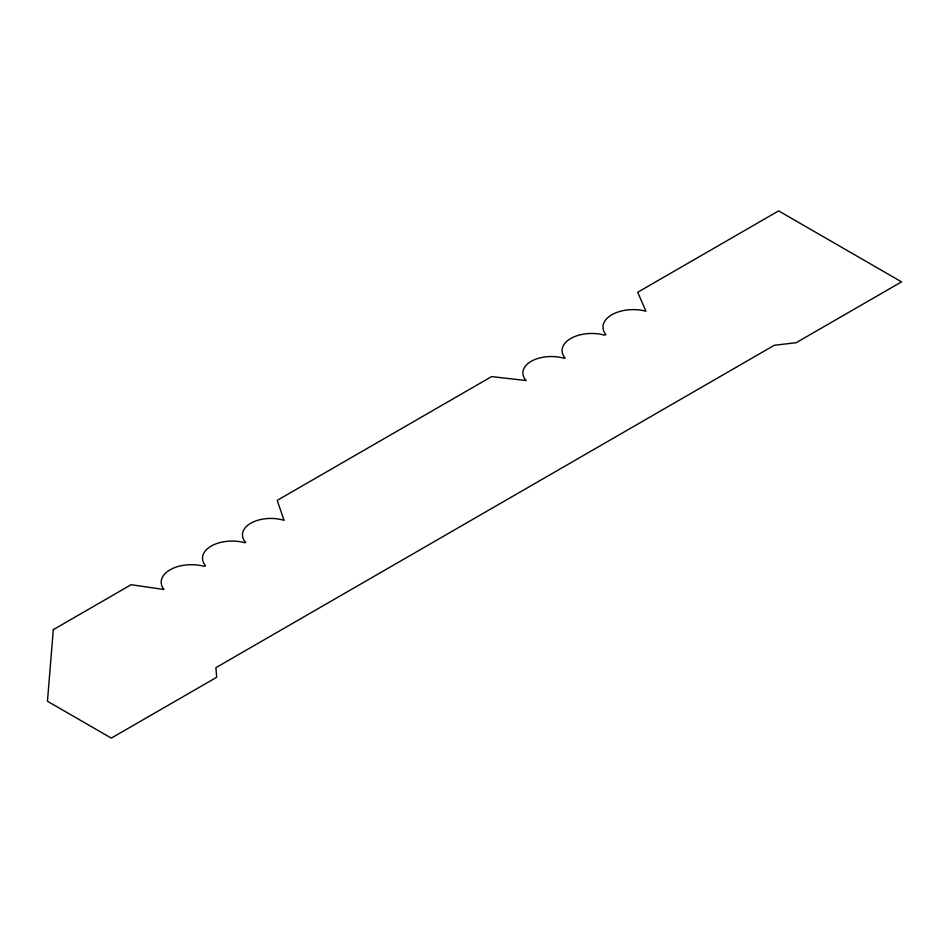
<?xml version="1.0" encoding="UTF-8"?>
<svg xmlns="http://www.w3.org/2000/svg" width="949" height="949" viewBox="0 0 949 949"><rect width="100%" height="100%" fill="white"/><g stroke="black" fill="none" stroke-linecap="round" stroke-linejoin="round"><path stroke-width="1.42" d="M53.31 629.65L47.45 701.24L111.306 738.108L216.68 677.278L215.898 667.669L774.301 345.282L796.187 342.696L901.55 281.865L778.619 210.892L637.692 292.268L645.949 311.213A30.297 17.485 0 0 0 611.773 314.783A30.297 17.485 0 0 0 605.865 334.546L604.738 335.199A29.656 17.118 0 0 0 570.764 338.485A29.656 17.118 0 0 0 565.082 358.093L564.513 358.414A28.387 16.382 0 0 0 531.191 361.32A28.387 16.382 0 0 0 526.161 380.561L491.641 376.587L277.179 500.396L284.071 520.325A28.387 16.382 0 0 0 250.75 523.231A28.387 16.382 0 0 0 245.72 542.472L245.15 542.804A29.656 17.118 0 0 0 211.188 546.078A29.656 17.118 0 0 0 205.506 565.699L204.367 566.351A30.297 17.485 0 0 0 170.144 569.756A30.297 17.485 0 0 0 163.963 589.495L131.128 584.714L53.31 629.65"/></g></svg>
